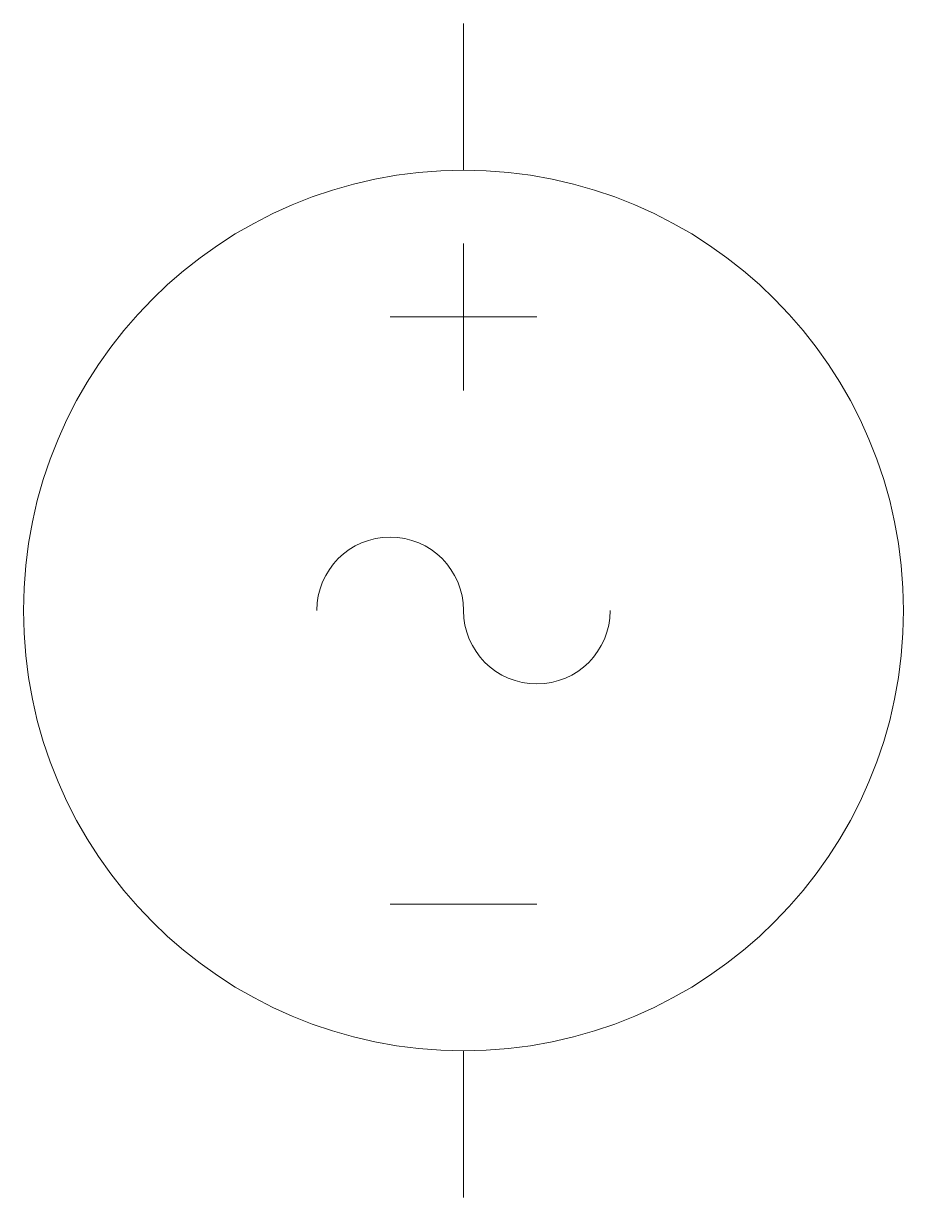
# Model space of a CAD drawing. Header units: millimetres. Extents: x -30 to 30, y -80 to 0.
import ezdxf

# ---------------------------------------------------------------- set-up
doc = ezdxf.new("R2010")
doc.units = ezdxf.units.MM
doc.layers.get('0').update_dxf_attribs({"lineweight": 0, "true_color": 0xffffff})

msp = doc.modelspace()

# ---------------------------------------------------------------- linework, layer by layer
for p, q in [((0, -10), (0, 0)), ((0, -25), (0, -15)), ((5, -20), (-5, -20)), ((-5, -60), (5, -60)), ((0, -70), (0, -80))]:
    msp.add_line(p, q)
msp.add_circle((0, -40), 30)
for centre, start, end in [((-5, -40), 90, 180), ((-5, -40), 0, 90), ((5, -40), 180, 0)]:
    msp.add_arc(centre, 5, start, end)

doc.saveas('drawing.dxf')
